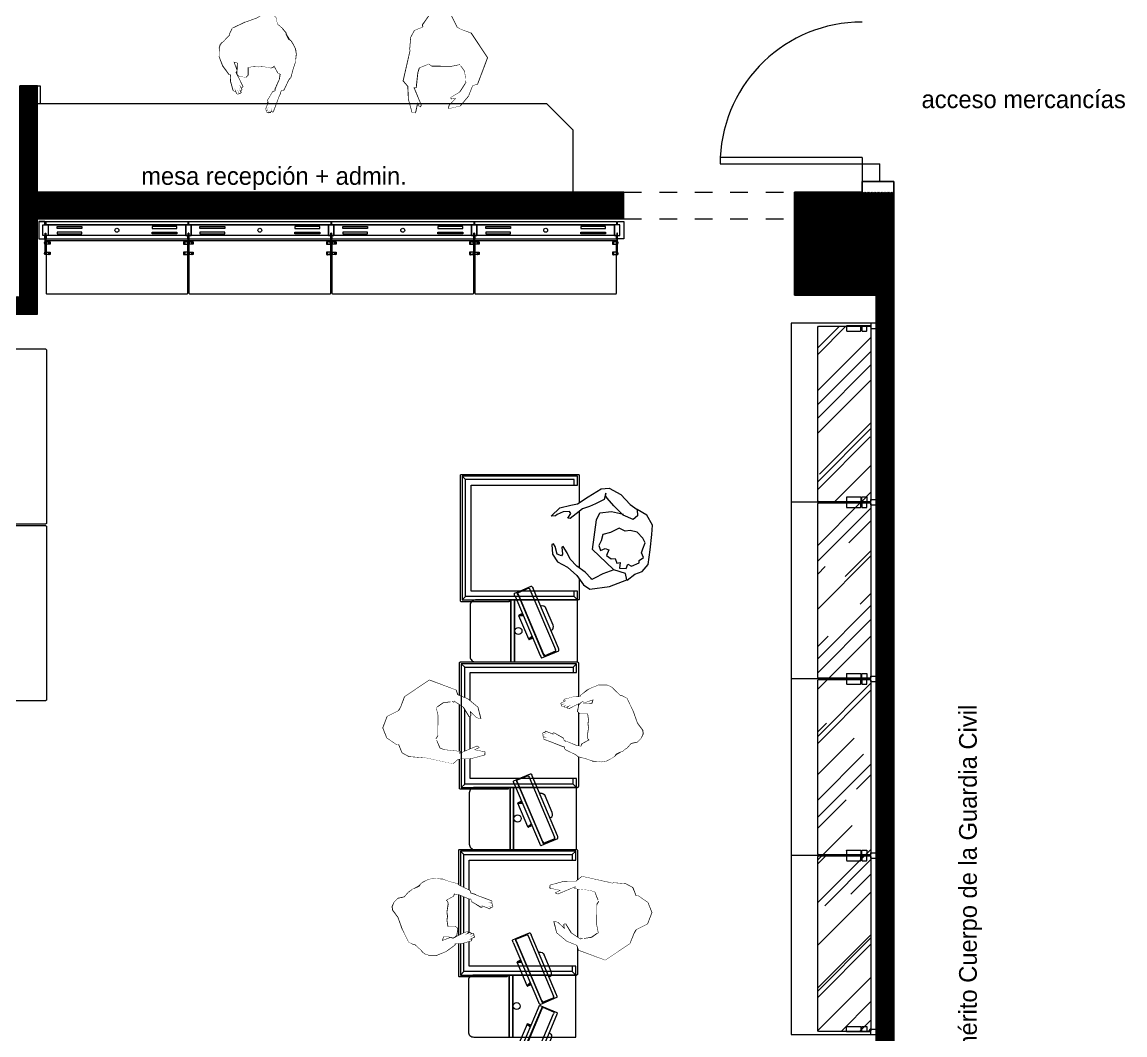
# Model space of a CAD drawing. Header units: millimetres. Extents: x -177 to 251, y 63 to 264.
# Drawn here: x 166.88 to 173.1, y 187.44 to 193.15 of the extents above; entities that cross this region are included whole.
import ezdxf

# ---------------------------------------------------------------- set-up
doc = ezdxf.new("R2010")
doc.units = ezdxf.units.MM
doc.header["$LTSCALE"] = 0.01
doc.set_wipeout_variables(frame=1)
doc.linetypes.add('TRAZOS', pattern=[19.05, 12.7, -6.35])
doc.layers.get('0').update_dxf_attribs({"color": 2, "lineweight": 0})
for name, color, linetype, lineweight in [('ARQ_AUXILIARES', 4, 'Continuous', 0), ('ARQ_DISCONTINUAS', 6, 'TRAZOS', 5), ('ARQ_MOBILIARIO', 102, 'Continuous', 5), ('ARQ_PROYECCION', 3, 'Continuous', 9), ('ARQ_PROYECCION 1', 3, 'Continuous', 13), ('ARQ_PROYECCION 2', 5, 'Continuous', 5), ('ARQ_SECCION', 1, 'Continuous', 25), ('TEX_TEXTOS', 7, 'Continuous', 5)]:
    doc.layers.add(name, color=color, linetype=linetype, lineweight=lineweight)
doc.layers.add('SOMBR_SECCIÓN', color=9, linetype='Continuous', lineweight=0, true_color=0x808080)
doc.styles.add('Arial', font='GOTHIC.TTF', dxfattribs={"height": 0.0036})
doc.styles.get("Standard").update_dxf_attribs({"font": 'GOTHIC.TTF'})
pattern_1 = [(45, (161.49282, 187.1509), (0.215526, 0.5747364), [3.81, -0.508, 1.27, -0.254]), (45, (161.6419, 187.4796), (-0.41848, 0.05927), [0.762, -0.08382, 1.524, -0.1905]), (45, (161.42996, 187.39338), (0.8136112, 1.054282), [2.032, -0.3556, 1.016, -0.254])]

# ---------------------------------------------------------------- blocks, each defined once
blk = doc.blocks.new('*U613')
at = {"layer": 'ARQ_MOBILIARIO', "ltscale": 10}
for points in [[(23, -19), (35, -19), (35, 0), (0, 0), (0, -98), (35, -98), (35, -79), (23, -79)], [(3277, -19), (3265, -19), (3265, 0), (3300, 0), (3300, -98), (3265, -98), (3265, -79), (3277, -79)]]:
    blk.add_lwpolyline(points, close=True, dxfattribs=at)
blk = doc.blocks.new('Planta Poste 60x30 amb cartela lateral Detallada JB 2015')
at = {"layer": 'ARQ_MOBILIARIO', "ltscale": 10}
blk.add_line((3, -95), (3, -167), dxfattribs=at)
for points in [[(15, -60), (-15, -60), (-15, 0), (15, 0)], [(2, -167), (-2, -167), (-2, -47), (2, -47)], [(27, -108), (2, -108), (2, -95), (27, -95)], [(27, -167), (2, -167), (2, -154), (27, -154)]]:
    blk.add_lwpolyline(points, close=True, dxfattribs=at)
for points in [[(-4, -95), (-2, -95), (-2, -108), (-4, -108, -0.307692)], [(19, -95, -1), (21, -95), (21, -108, -1), (19, -108)], [(-4, -154), (-2, -154), (-2, -167), (-4, -167, -0.307692)], [(19, -154, -1), (21, -154), (21, -167, -1), (19, -167)]]:
    blk.add_lwpolyline(points, format="xyb", close=True, dxfattribs=at)
blk = doc.blocks.new('aerhaeh')
at = {"layer": 'ARQ_MOBILIARIO'}
blk.add_line((-158.1253, 251.3247), (-154.9844, 251.3247), dxfattribs=at)
for points in [[(-158.0843, 251.3247), (-157.2843, 251.3247), (-157.2843, 251.3057), (-158.0843, 251.3057)], [(-158.0723, 251.2472), (-157.2963, 251.2472), (-157.2963, 251.3042), (-158.0723, 251.3042)], [(-157.2783, 251.3247), (-156.4783, 251.3247), (-156.4783, 251.3057), (-157.2783, 251.3057)], [(-157.2663, 251.2472), (-156.4903, 251.2472), (-156.4903, 251.3042), (-157.2663, 251.3042)], [(-156.4723, 251.3247), (-155.6723, 251.3247), (-155.6723, 251.3057), (-156.4723, 251.3057)], [(-156.4603, 251.2472), (-155.6843, 251.2472), (-155.6843, 251.3042), (-156.4603, 251.3042)], [(-155.6663, 251.3247), (-154.8663, 251.3247), (-154.8663, 251.3057), (-155.6663, 251.3057)], [(-155.6543, 251.2472), (-154.8783, 251.2472), (-154.8783, 251.3042), (-155.6543, 251.3042)], [(-158.0843, 251.2267), (-157.2843, 251.2267), (-157.2843, 251.2457), (-158.0843, 251.2457)], [(-158.0223, 251.2962), (-157.8823, 251.2962), (-157.8823, 251.2862), (-158.0223, 251.2862)], [(-158.0223, 251.2552), (-157.8823, 251.2552), (-157.8823, 251.2652), (-158.0223, 251.2652)], [(-157.3463, 251.2962), (-157.4863, 251.2962), (-157.4863, 251.2862), (-157.3463, 251.2862)], [(-157.3463, 251.2552), (-157.4863, 251.2552), (-157.4863, 251.2652), (-157.3463, 251.2652)], [(-157.2783, 251.2267), (-156.4783, 251.2267), (-156.4783, 251.2457), (-157.2783, 251.2457)], [(-157.2163, 251.2962), (-157.0763, 251.2962), (-157.0763, 251.2862), (-157.2163, 251.2862)], [(-157.2163, 251.2552), (-157.0763, 251.2552), (-157.0763, 251.2652), (-157.2163, 251.2652)], [(-156.5403, 251.2962), (-156.6803, 251.2962), (-156.6803, 251.2862), (-156.5403, 251.2862)], [(-156.5403, 251.2552), (-156.6803, 251.2552), (-156.6803, 251.2652), (-156.5403, 251.2652)], [(-156.4723, 251.2267), (-155.6723, 251.2267), (-155.6723, 251.2457), (-156.4723, 251.2457)], [(-156.4103, 251.2962), (-156.2703, 251.2962), (-156.2703, 251.2862), (-156.4103, 251.2862)], [(-156.4103, 251.2552), (-156.2703, 251.2552), (-156.2703, 251.2652), (-156.4103, 251.2652)], [(-155.7343, 251.2962), (-155.8743, 251.2962), (-155.8743, 251.2862), (-155.7343, 251.2862)], [(-155.7343, 251.2552), (-155.8743, 251.2552), (-155.8743, 251.2652), (-155.7343, 251.2652)], [(-155.6663, 251.2267), (-154.8663, 251.2267), (-154.8663, 251.2457), (-155.6663, 251.2457)], [(-155.6043, 251.2962), (-155.4643, 251.2962), (-155.4643, 251.2862), (-155.6043, 251.2862)], [(-155.6043, 251.2552), (-155.4643, 251.2552), (-155.4643, 251.2652), (-155.6043, 251.2652)], [(-154.9283, 251.2962), (-155.0683, 251.2962), (-155.0683, 251.2862), (-154.9283, 251.2862)], [(-154.9283, 251.2552), (-155.0683, 251.2552), (-155.0683, 251.2652), (-154.9283, 251.2652)]]:
    blk.add_lwpolyline(points, close=True, dxfattribs=at)
for points in [[(-158.0793, 250.9167), (-157.2893, 250.9167, 0.414214), (-157.2843, 250.9217), (-157.2843, 251.2167), (-158.0843, 251.2167), (-158.0843, 250.9217, 0.414214)], [(-157.2733, 250.9167), (-156.4833, 250.9167, 0.414214), (-156.4783, 250.9217), (-156.4783, 251.2167), (-157.2783, 251.2167), (-157.2783, 250.9217, 0.414214)], [(-156.4673, 250.9167), (-155.6773, 250.9167, 0.414214), (-155.6723, 250.9217), (-155.6723, 251.2167), (-156.4723, 251.2167), (-156.4723, 250.9217, 0.414214)], [(-155.6613, 250.9167), (-154.8713, 250.9167, 0.414214), (-154.8663, 250.9217), (-154.8663, 251.2167), (-155.6663, 251.2167), (-155.6663, 250.9217, 0.414214)]]:
    blk.add_lwpolyline(points, format="xyb", close=True, dxfattribs=at)
for centre in [(-157.6843, 251.2757), (-156.8783, 251.2757), (-156.0723, 251.2757), (-155.2663, 251.2757)]:
    blk.add_circle(centre, 0.011, dxfattribs=at)
at = {"layer": 'ARQ_MOBILIARIO', "yscale": 0.001, "zscale": 0.001}
for name, p, xscale in [('*U613', (-158.1253, 251.3247), 0.001), ('Planta Poste 60x30 amb cartela lateral Detallada JB 2015', (-158.0873, 251.3057), 0.001), ('Planta Poste 60x30 amb cartela lateral Detallada JB 2015', (-157.2813, 251.3057), -0.001), ('Planta Poste 60x30 amb cartela lateral Detallada JB 2015', (-157.2813, 251.3057), 0.001), ('Planta Poste 60x30 amb cartela lateral Detallada JB 2015', (-156.4753, 251.3057), -0.001), ('Planta Poste 60x30 amb cartela lateral Detallada JB 2015', (-156.4753, 251.3057), 0.001), ('Planta Poste 60x30 amb cartela lateral Detallada JB 2015', (-155.6693, 251.3057), -0.001), ('Planta Poste 60x30 amb cartela lateral Detallada JB 2015', (-155.6693, 251.3057), 0.001), ('Planta Poste 60x30 amb cartela lateral Detallada JB 2015', (-154.8633, 251.3057), -0.001)]:
    blk.add_blockref(name, p, dxfattribs=dict(at, xscale=xscale))
blk = doc.blocks.new('Planta Expo Kubic JB')
at = {"layer": 'ARQ_MOBILIARIO'}
blk.add_lwpolyline([(348, 577, 0.414214), (318, 607), (28, 607, 0.414214), (-2, 577), (-2, 377), (348, 377)], format="xyb", close=True, dxfattribs=at)
for points in [[(-2, 357), (348, 357), (348, 377), (-2, 377)], [(348, 357), (-2, 357), (-2, 2), (348, 2)]]:
    blk.add_lwpolyline(points, close=True, dxfattribs=at)
at = {"layer": 'ARQ_MOBILIARIO', "ltscale": 10}
blk.add_circle((173, 335), 20, dxfattribs=at)
blk = doc.blocks.new('Planta Imac JB 2020')
at = {"layer": 'ARQ_MOBILIARIO'}
for p, q in [((-197.9, 129.7), (-197.9, 111.1)), ((182.3, 133.7), (-182.3, 133.7)), ((-75.6, 133.7), (-74.4, 155)), ((-73.7, 151.8), (-74.7, 133.7)), ((-72.1, 157), (72.1, 157)), ((-65.3, 133.7), (-71.7, 152.1)), ((-70.2, 155.6), (-62.7, 133.7)), ((70.2, 155.6), (62.7, 133.7)), ((65.3, 133.7), (71.7, 152.1)), ((73.7, 151.8), (74.7, 133.7)), ((75.6, 133.7), (74.4, 155)), ((197.9, 129.7), (197.9, 111.1)), ((-197.9, 111.1), (-197.9, 27.2)), ((-193.1, 44.3), (-193.1, 109.9)), ((-183.4, 112.6), (183.4, 112.6)), ((182.3, 115.2), (-182.3, 115.2)), ((193.1, 44.3), (193.1, 109.9)), ((197.9, 111.1), (197.9, 27.2)), ((184.1, 41.7), (-184.1, 41.7)), ((-183.4, 23.1), (183, 23.1)), ((-74.8, 18), (-74.8, 23.1)), ((-51.4, 0), (51.4, 0)), ((74.8, 18), (74.8, 23.1))]:
    blk.add_line(p, q, dxfattribs=at)
for centre, radius, start, end in [((-72.2, 154.9), 2.12, 19.06239, 176.76741), ((-72.7, 151.8), 1.06, 19.06239, 176.76741), ((72.2, 154.9), 2.12, 3.23259, 160.93761), ((72.7, 151.8), 1.06, 3.23259, 160.93761)]:
    blk.add_arc(centre, radius, start, end, dxfattribs=at)
for centre, major_axis, ratio, start_param, end_param in [((-182.3, 129.7), (-15.6, 0), 0.260994, 4.712389, 6.283185), ((-182.3, 111.1), (-15.6, 0), 0.260994, 4.712389, 6.283185), ((-183.4, 109.9), (-9.68, 0), 0.280083, 4.712389, 6.283185), ((-183.4, 27.2), (-14.5, 0), 0.280083, 0, 1.570832), ((-184.1, 44.3), (-9.02, 0), 0.29004, 0, 1.570796), ((-51.4, 18), (-23.4, 0), 0.769865, 0, 1.570796)]:
    blk.add_ellipse(centre, major_axis=major_axis, ratio=ratio, start_param=start_param, end_param=end_param, dxfattribs=at)
at = {"layer": 'ARQ_MOBILIARIO', "extrusion": (0, 0, -1)}
for centre, major_axis, ratio, start_param, end_param in [((182.3, 129.7), (15.6, 0), 0.260994, 4.712389, 6.283185), ((182.3, 111.1), (15.6, 0), 0.260994, 4.712389, 6.283185), ((183.4, 109.9), (9.68, 0), 0.280083, 4.712389, 6.283185), ((51.4, 18), (23.4, 0), 0.769865, 0, 1.570796), ((183.4, 27.2), (14.5, 0), 0.280083, 0, 1.600948), ((184.1, 44.3), (9.02, 0), 0.29004, 0, 1.570796)]:
    blk.add_ellipse(centre, major_axis=major_axis, ratio=ratio, start_param=start_param, end_param=end_param, dxfattribs=at)
blk = doc.blocks.new('456')
at = {"layer": 'ARQ_MOBILIARIO', "lineweight": 5}
for p, q in [((79636.1, 32642.6), (79675.7, 32671.6)), ((79675.7, 32671.6), (79695.1, 32673.4)), ((79695.1, 32673.4), (79719.7, 32662.8)), ((79719.7, 32662.8), (79739.1, 32642.6)), ((79563, 32616.2), (79494.3, 32583.6)), ((79537.5, 32598.5), (79505.8, 32580.9)), ((79510.2, 32565.1), (79545.4, 32607.4)), ((79563, 32616.2), (79636.1, 32642.6)), ((79615.8, 32596.8), (79664.3, 32596.8)), ((79664.3, 32596.8), (79693.3, 32580.9)), ((79748.6, 32598.3), (79739.1, 32642.6)), ((79746.6, 32607.4), (79773.4, 32584)), ((79464.4, 32531.1), (79480.3, 32546.6)), ((79464.4, 32531.1), (79492.1, 32540)), ((79480.3, 32555.4), (79494.3, 32583.6)), ((79480.3, 32546.6), (79480.3, 32555.4)), ((79505.8, 32580.9), (79485.5, 32556.3)), ((79498.7, 32523.7), (79485.5, 32556.3)), ((79514.6, 32550.1), (79510.2, 32565.1)), ((79542.8, 32523.7), (79547.2, 32560.7)), ((79693.3, 32580.9), (79699.5, 32576.5)), ((79699.5, 32576.5), (79706.5, 32556.3)), ((79706.5, 32556.3), (79715.3, 32519.3)), ((79773.4, 32584), (79774.3, 32580.9)), ((79774.3, 32580.9), (79794.6, 32556.3)), ((79794.6, 32556.3), (79781.4, 32523.7)), ((79792.8, 32552.8), (79797.2, 32546.6)), ((79797.2, 32546.6), (79811.4, 32523.7)), ((79421.1, 32472.4), (79426.9, 32490.2)), ((79421.1, 32472.4), (79421.3, 32448.9)), ((79426.9, 32490.2), (79435.9, 32502.3)), ((79435.9, 32502.3), (79445, 32509.6)), ((79445, 32509.6), (79464.4, 32531.1)), ((79501.4, 32516.7), (79498.7, 32523.7)), ((79501.4, 32516.7), (79532.2, 32492)), ((79539.2, 32490.3), (79532.2, 32492)), ((79539.2, 32490.3), (79554.9, 32474.3)), ((79542.8, 32510.5), (79542.8, 32523.7)), ((79552.5, 32490.3), (79542.8, 32510.5)), ((79552.5, 32490.3), (79556, 32467.4)), ((79712.7, 32497.3), (79708.3, 32484.1)), ((79708.3, 32484.1), (79708.3, 32462.1)), ((79715.3, 32519.3), (79712.7, 32497.3)), ((79717.1, 32484.1), (79715.3, 32463)), ((79732.9, 32510.5), (79716.5, 32476.8)), ((79724.1, 32523.7), (79717.1, 32484.1)), ((79725, 32490.3), (79721.5, 32467.4)), ((79746.2, 32490.3), (79725, 32490.3)), ((79737.4, 32519.3), (79732.9, 32510.5)), ((79778.7, 32516.7), (79746.2, 32490.3)), ((79781.4, 32523.7), (79778.7, 32516.7)), ((79811.4, 32523.7), (79822.1, 32513)), ((79822.1, 32513), (79830.6, 32499.9)), ((79830.6, 32499.9), (79846.5, 32469.1)), ((79421.3, 32448), (79419.8, 32425.5)), ((79439.9, 32375.4), (79419.8, 32425.5)), ((79515.5, 32452.4), (79497.9, 32422.5)), ((79497.9, 32422.5), (79497.9, 32401.3)), ((79533.1, 32457.7), (79515.5, 32452.4)), ((79533.1, 32402.2), (79522.5, 32454.2)), ((79556, 32467.4), (79563.2, 32457.7)), ((79563.2, 32457.7), (79567.4, 32448.9)), ((79571.8, 32431.3), (79567.4, 32448.9)), ((79585, 32424.2), (79571.8, 32431.3)), ((79636.1, 32393.4), (79585, 32424.2)), ((79703.9, 32418.1), (79690.7, 32387.2)), ((79708.3, 32428.6), (79703.9, 32418.1)), ((79708.3, 32462.1), (79710.9, 32457.7)), ((79710.9, 32448.9), (79708.3, 32428.6)), ((79715.3, 32463), (79710.9, 32448.9)), ((79710.9, 32457.7), (79710.9, 32448.9)), ((79721.5, 32467.4), (79715.3, 32463)), ((79747.7, 32452.8), (79740.9, 32463.8)), ((79747.7, 32452.8), (79744.4, 32402.2)), ((79762, 32419.8), (79747, 32413.7)), ((79762, 32419.8), (79747, 32413.7)), ((79777.9, 32429.5), (79747.7, 32452.8)), ((79768.2, 32426), (79762, 32419.8)), ((79769, 32436.5), (79768.2, 32426)), ((79768.2, 32426), (79777, 32421.6)), ((79776.1, 32407.5), (79777.9, 32429.5)), ((79846.3, 32390.6), (79848.3, 32414.5)), ((79846.5, 32469.1), (79851.7, 32439.6)), ((79851.7, 32439.6), (79848.3, 32414.5)), ((79448.6, 32360.6), (79439.9, 32375.4)), ((79477.3, 32323.5), (79448.6, 32360.6)), ((79497.9, 32401.3), (79518.2, 32345.3)), ((79543.6, 32383.3), (79499.6, 32396)), ((79520.8, 32325.6), (79524.1, 32388.9)), ((79520.8, 32325.6), (79524.1, 32388.9)), ((79543.6, 32383.3), (79524.1, 32388.9)), ((79549.3, 32373), (79533.1, 32402.2)), ((79638.7, 32373.1), (79569.7, 32362.9)), ((79579.7, 32364.3), (79579.7, 32320.3)), ((79579.7, 32364.3), (79579.7, 32320.3)), ((79638.7, 32367), (79615, 32369.6)), ((79664.3, 32377.6), (79636.1, 32393.4)), ((79707.8, 32362.9), (79638.7, 32373.1)), ((79660.8, 32369.6), (79638.7, 32367)), ((79690.7, 32387.2), (79664.3, 32377.6)), ((79744.4, 32402.2), (79728.2, 32373)), ((79751.4, 32332.6), (79728.7, 32373.9)), ((79777, 32396.9), (79733.7, 32382.8)), ((79763.6, 32316.1), (79778.7, 32375.8)), ((79771.3, 32395.1), (79778.2, 32373.7)), ((79776.1, 32407.5), (79776.1, 32407.5)), ((79778.7, 32375.8), (79776.1, 32407.5)), ((79776.1, 32407.5), (79776.1, 32407.5)), ((79835.1, 32357.3), (79821.6, 32309.3)), ((79846.3, 32390.6), (79835.1, 32357.3)), ((79503.1, 32325.6), (79477.3, 32323.5)), ((79486.4, 32309.8), (79483.2, 32324)), ((79484.7, 32286.9), (79486.4, 32309.8)), ((79492.6, 32260.4), (79484.7, 32286.9)), ((79518.2, 32345.3), (79503.1, 32325.6)), ((79510.7, 32335.4), (79514.6, 32328.2)), ((79514.6, 32328.2), (79516.4, 32324.7)), ((79516.4, 32324.7), (79529.6, 32300.1)), ((79533.1, 32314.2), (79520.8, 32325.6)), ((79533.1, 32314.2), (79520.8, 32325.6)), ((79529.6, 32300.1), (79550.7, 32256)), ((79568.3, 32308), (79533.1, 32314.2)), ((79568.3, 32308), (79533.1, 32314.2)), ((79579.7, 32320.3), (79568.3, 32308)), ((79579.7, 32320.3), (79568.3, 32308)), ((79735.2, 32238.3), (79760.9, 32298.3)), ((79766.4, 32325.6), (79751.4, 32332.6)), ((79765.3, 32326.1), (79751.4, 32332.6)), ((79760.9, 32298.3), (79763.6, 32316.1)), ((79810.5, 32296), (79785, 32242.3)), ((79821.6, 32309.3), (79810.5, 32296)), ((79499.6, 32234), (79492.6, 32260.4)), ((79503.1, 32231.4), (79499.6, 32234)), ((79501.4, 32267.5), (79505.8, 32249)), ((79508.4, 32229.6), (79503.1, 32231.4)), ((79505.8, 32249), (79508.4, 32229.6)), ((79520.8, 32214.7), (79506.7, 32243.7)), ((79508.4, 32265.7), (79529.6, 32217.3)), ((79518.1, 32274.5), (79540.1, 32221.7)), ((79531.3, 32219.1), (79519.5, 32240.3)), ((79525.2, 32282.5), (79545.4, 32236.7)), ((79536.6, 32234), (79528.7, 32249.2)), ((79543.6, 32250.8), (79531.5, 32268.1)), ((79541.9, 32233.2), (79536.6, 32234)), ((79540.1, 32221.7), (79536.6, 32218.2)), ((79545.4, 32236.7), (79541.9, 32233.2)), ((79548.1, 32249.9), (79543.6, 32250.8)), ((79550.7, 32256), (79548.1, 32249.9)), ((79721.2, 32226.1), (79706.5, 32200.3)), ((79733.5, 32229.3), (79721.2, 32226.1)), ((79738.3, 32237), (79733.5, 32229.3)), ((79761.1, 32233.8), (79735.2, 32238.3)), ((79760.1, 32211.5), (79767.7, 32234.4)), ((79778.9, 32235.6), (79761.1, 32233.8)), ((79785, 32242.3), (79778.9, 32235.6)), ((79525.2, 32213.8), (79520.8, 32214.7)), ((79529.6, 32217.3), (79525.2, 32213.8)), ((79536.6, 32218.2), (79531.3, 32219.1)), ((79699.4, 32172.4), (79681.5, 32125.8)), ((79689.2, 32122.5), (79711.8, 32174.4)), ((79691.7, 32175.7), (79690.9, 32168.2)), ((79690.9, 32168.2), (79695.3, 32167.8)), ((79706.5, 32200.3), (79691.7, 32175.7)), ((79695.3, 32167.8), (79706.4, 32180.3)), ((79696.2, 32109.2), (79721.5, 32166.8)), ((79707.9, 32111.8), (79728.8, 32160.4)), ((79722.7, 32115.1), (79743.8, 32169.4)), ((79743.8, 32169.4), (79755.7, 32201.2)), ((79755.7, 32201.2), (79760.1, 32211.5)), ((79681.5, 32125.8), (79685.4, 32123.6)), ((79685.4, 32123.6), (79689.2, 32122.5)), ((79694.8, 32134.1), (79687.9, 32113.1)), ((79687.9, 32113.1), (79691.8, 32110.8)), ((79691.8, 32110.8), (79696.2, 32109.2)), ((79703.4, 32125.2), (79699.6, 32115.7)), ((79699.6, 32115.7), (79703.5, 32112.1)), ((79703.5, 32112.1), (79707.9, 32111.8)), ((79718.3, 32136.7), (79713.3, 32116.5)), ((79713.3, 32116.5), (79717.7, 32114.8)), ((79717.7, 32114.8), (79722.7, 32115.1))]:
    blk.add_line(p, q, dxfattribs=at)
for centre, radius, start, end in [((79625, 32432.6), 192, 73.59861, 114.49046), ((79689.4, 32555.6), 68.8, 348.05106, 73.19823), ((79566.8, 32382.6), 20, 208.951, 278.47114), ((79710.7, 32382.6), 20, 261.52886, 331.049)]:
    blk.add_arc(centre, radius, start, end, dxfattribs=at)
at = {"lineweight": 5}
blk.add_wipeout([(79660.8, 32369.6), (79707.8, 32362.9), (79710.9, 32362.7), (79714.2, 32362.9), (79717.4, 32363.8), (79719.9, 32364.8), (79722.3, 32366.3), (79724.4, 32368.1), (79726.8, 32370.9), (79728.7, 32373.9), (79751.4, 32332.6), (79766, 32325.8), (79763.6, 32316.1), (79760.9, 32298.3), (79735.2, 32238.3), (79738.7, 32237.7), (79733.5, 32229.3), (79721.2, 32226.1), (79691.7, 32175.7), (79690.9, 32168.2), (79695.3, 32167.8), (79699.4, 32172.4), (79681.5, 32125.8), (79685.4, 32123.6), (79689.2, 32122.5), (79696.4, 32139.1), (79687.9, 32113.1), (79691.8, 32110.8), (79696.2, 32109.2), (79703.4, 32125.2), (79699.6, 32115.7), (79703.5, 32112.1), (79707.9, 32111.8), (79717.9, 32135), (79713.3, 32116.5), (79717.7, 32114.8), (79722.7, 32115.1), (79755.7, 32201.2), (79760.1, 32211.5), (79767.7, 32234.4), (79778.9, 32235.6), (79785, 32242.3), (79810.5, 32296), (79821.6, 32309.3), (79835.1, 32357.3), (79840.7, 32374), (79846.3, 32390.6), (79851.7, 32439.6), (79846.5, 32469.1), (79830.6, 32499.9), (79822.1, 32513), (79807.4, 32521.4), (79793, 32552.5), (79794.6, 32556.3), (79774.3, 32580.9), (79773.4, 32584), (79746.6, 32607.4), (79739.1, 32642.6), (79719.7, 32662.8), (79695.1, 32673.4), (79675.7, 32671.6), (79636.1, 32642.6), (79563, 32616.2), (79494.3, 32583.6), (79485.4, 32565.7), (79480.3, 32555.4), (79480.3, 32546.6), (79464.4, 32531.1), (79445, 32509.6), (79435.9, 32502.3), (79426.9, 32490.2), (79421.1, 32472.4), (79419.8, 32425.5), (79439.9, 32375.4), (79477.3, 32323.5), (79483.2, 32324), (79486.4, 32309.8), (79484.7, 32286.9), (79499.6, 32234), (79503.1, 32231.4), (79508.4, 32229.6), (79506.7, 32243.7), (79520.8, 32214.7), (79525.2, 32213.8), (79529.6, 32217.3), (79519.5, 32240.3), (79531.3, 32219.1), (79536.6, 32218.2), (79540.1, 32221.7), (79529.1, 32248.1), (79536.6, 32234), (79541.9, 32233.2), (79545.4, 32236.7), (79531.5, 32268.1), (79543.6, 32250.8), (79548.1, 32249.9), (79550.7, 32256), (79529.6, 32300.1), (79516.4, 32324.7), (79510.7, 32335.4), (79518.2, 32345.3), (79499.8, 32396), (79524.1, 32388.9), (79520.8, 32325.6), (79533.1, 32314.2), (79568.3, 32308), (79579.7, 32320.3), (79579.7, 32364.3), (79615, 32369.6), (79638.7, 32367)], dxfattribs=at).dxf.layer = 'ARQ_MOBILIARIO'
blk = doc.blocks.new('NM98')
at = {"layer": 'ARQ_MOBILIARIO'}
for p, q in [((80253.3, 32715.8), (80309.4, 32737.8)), ((80309.4, 32737.8), (80373.8, 32713.4)), ((80215.1, 32661), (80253.3, 32715.8)), ((80217.2, 32649.4), (80215.1, 32661)), ((80373.8, 32713.4), (80405.8, 32648.3)), ((80148.4, 32591.5), (80169.1, 32629.9)), ((80169.1, 32629.9), (80217.2, 32649.4)), ((80212.3, 32599.1), (80212.3, 32638.7)), ((80218.2, 32559.3), (80212.3, 32599.1)), ((80275.6, 32596.4), (80270.8, 32572.4)), ((80283, 32594), (80275.6, 32596.4)), ((80364.2, 32599), (80362, 32583.8)), ((80383, 32576.8), (80364.2, 32599)), ((80405.8, 32648.3), (80423.2, 32638.3)), ((80410.8, 32642.9), (80414.9, 32590.4)), ((80423.2, 32638.3), (80485, 32614.1)), ((80485, 32614.1), (80577.1, 32476.3)), ((80142.4, 32524.4), (80148.4, 32591.5)), ((80217, 32538.8), (80222.1, 32503.9)), ((80240.8, 32518.3), (80218.2, 32559.3)), ((80291.9, 32530.4), (80266.9, 32545.7)), ((80268.2, 32554.6), (80267.2, 32530.1)), ((80270.8, 32572.4), (80268.2, 32554.6)), ((80310.2, 32575.7), (80283, 32594)), ((80341.1, 32573.8), (80310.2, 32575.7)), ((80362, 32583.8), (80341.1, 32573.8)), ((80358.6, 32533.7), (80347.7, 32521)), ((80363.7, 32551.1), (80358.6, 32533.7)), ((80376.3, 32575.2), (80363.7, 32551.1)), ((80392.6, 32562.5), (80383, 32576.8)), ((80404.6, 32564.6), (80392.6, 32562.5)), ((80414.9, 32590.4), (80404.6, 32564.6)), ((80457.7, 32486.1), (80445.7, 32533.1)), ((80445.7, 32533.1), (80494.2, 32477)), ((80106.2, 32346.3), (80139.1, 32492.1)), ((80139.1, 32492.1), (80144.9, 32517.4)), ((80144.9, 32517.4), (80142.4, 32524.4)), ((80212.3, 32480.8), (80184.1, 32393)), ((80222.1, 32503.9), (80186.9, 32527.9)), ((80186.9, 32527.9), (80212.3, 32480.8)), ((80274.8, 32501.7), (80240.8, 32518.3)), ((80267.2, 32530.1), (80275.5, 32515.9)), ((80285, 32509.3), (80274.8, 32501.7)), ((80275.5, 32515.9), (80285, 32509.3)), ((80315, 32519.2), (80291.9, 32530.4)), ((80335.1, 32515), (80315, 32519.2)), ((80347.7, 32521), (80335.1, 32515)), ((80442.4, 32443.1), (80457.7, 32486.1)), ((80494.2, 32477), (80490.8, 32402.1)), ((80577.1, 32476.3), (80521.4, 32327.9)), ((80239.7, 32438.6), (80196, 32421)), ((80264.8, 32431.2), (80216, 32464.3)), ((80264.8, 32431.2), (80377.8, 32429.8)), ((80377.8, 32429.8), (80442.4, 32443.1)), ((80428.7, 32433.2), (80451.2, 32401.4)), ((80132.9, 32315.1), (80106.2, 32346.3)), ((80184.1, 32393), (80174.6, 32306.4)), ((80451.2, 32401.4), (80457.2, 32358.5)), ((80490.8, 32402.1), (80455.3, 32339.3)), ((80135.1, 32243.3), (80132.9, 32315.1)), ((80174.6, 32306.4), (80161.6, 32310.1)), ((80161.6, 32310.1), (80203.8, 32208.7)), ((80424.9, 32282.2), (80457, 32330.7)), ((80455.3, 32339.3), (80480.1, 32328.2)), ((80493.8, 32318.7), (80470.9, 32261.6)), ((80521.4, 32327.9), (80493.8, 32318.7)), ((80155.5, 32167.5), (80135.1, 32243.3)), ((80184, 32226.2), (80171.3, 32166.3)), ((80197.7, 32198.6), (80184, 32226.2)), ((80365.9, 32209.3), (80404.2, 32248.1)), ((80372.7, 32251), (80424.9, 32282.2)), ((80377.5, 32245.3), (80372.7, 32251)), ((80404.2, 32248.1), (80377.5, 32245.3)), ((80470.9, 32261.6), (80423.7, 32204.8)), ((80171.3, 32166.3), (80155.5, 32167.5)), ((80203.8, 32208.7), (80197.7, 32198.6)), ((80360.4, 32189.4), (80365.9, 32209.3)), ((80423.7, 32204.8), (80360.4, 32189.4))]:
    blk.add_line(p, q, dxfattribs=at)
blk.add_wipeout([(80360.4, 32189.4), (80423.7, 32204.8), (80470.9, 32261.6), (80493.8, 32318.7), (80521.4, 32327.9), (80577.1, 32476.3), (80485, 32614.1), (80423.2, 32638.3), (80405.8, 32648.3), (80373.8, 32713.4), (80309.4, 32737.8), (80253.3, 32715.8), (80215.1, 32661), (80217.2, 32649.4), (80169.1, 32629.9), (80148.4, 32591.5), (80142.4, 32524.4), (80144.9, 32517.4), (80106.2, 32346.3), (80132.9, 32315.1), (80135.1, 32243.3), (80155.5, 32167.5), (80171.3, 32166.3), (80184, 32226.2), (80197.7, 32198.6), (80203.8, 32208.7), (80161.6, 32310.1), (80174.6, 32306.4), (80184.1, 32393), (80192.7, 32419.6), (80248.5, 32442.2), (80264.8, 32431.2), (80377.8, 32429.8), (80424.3, 32439.4), (80451.2, 32401.4), (80458.9, 32345.8), (80455.3, 32339.3), (80461, 32336.8), (80424.9, 32282.2), (80372.7, 32251), (80377.5, 32245.3), (80404.2, 32248.1), (80365.9, 32209.3)]).dxf.layer = 'ARQ_MOBILIARIO'
blk = doc.blocks.new('R32')
blk.add_wipeout([(78976.1, 32380.5), (79090.9, 32501.5), (79113.6, 32440.6), (79143.7, 32380.1), (79121.3, 32357.3), (79103.4, 32341), (79070.9, 32292.8), (79030.5, 32255.3), (78995.3, 32238), (78959.2, 32215.2), (78962, 32209), (79002.6, 32212.1), (79011.3, 32206.8), (79001.6, 32181.7), (78959.8, 32171.2), (78945, 32162.1), (78947.2, 32152.2), (79003.3, 32156.6), (79045.9, 32184.1), (79075.9, 32240.4), (79122.6, 32294), (79176.3, 32331.3), (79200.8, 32365.5), (79184.3, 32477), (79146.5, 32574.7), (79148.7, 32576.2), (79115.5, 32619.7), (79099.4, 32662.4), (79060.8, 32695.3), (78978.6, 32706.5), (78892.4, 32716.5), (78839.4, 32719.2), (78782.9, 32688.2), (78751.3, 32634), (78722.2, 32594.8), (78665.8, 32540.8), (78630.6, 32475.8), (78634.6, 32429.4), (78718.5, 32297.6), (78740.6, 32196.7), (78788.3, 32149), (78786.3, 32172.2), (78778.5, 32183), (78762.8, 32216), (78761, 32252.6), (78773.3, 32258.3), (78799.5, 32242.6), (78801.5, 32255.7), (78745.9, 32325.6), (78733, 32364), (78694.6, 32446.5), (78658, 32456.2), (78671, 32454.1), (78775.1, 32547.2), (78762.5, 32489.1), (78769.2, 32423.1), (78808, 32403.5)]).dxf.layer = 'ARQ_MOBILIARIO'
at = {"layer": 'ARQ_MOBILIARIO'}
for p, q in [((78839.4, 32719.2), (78782.9, 32688.2)), ((78892.4, 32716.5), (78839.4, 32719.2)), ((78782.9, 32688.2), (78751.3, 32634)), ((78912.9, 32665.5), (78879, 32632.7)), ((78978.6, 32706.5), (78892.4, 32716.5)), ((78937.9, 32678.7), (78912.9, 32665.5)), ((78972.1, 32665.6), (78937.9, 32678.7)), ((78995.7, 32658), (78972.1, 32665.6)), ((79060.8, 32695.3), (78978.6, 32706.5)), ((79020.4, 32669.3), (78995.7, 32658)), ((79037.3, 32643.7), (79020.4, 32669.3)), ((79099.4, 32662.4), (79060.8, 32695.3)), ((79115.5, 32619.7), (79099.4, 32662.4)), ((78665.8, 32540.8), (78722.2, 32594.8)), ((78722.2, 32594.8), (78751.3, 32634)), ((78751.3, 32634), (78785.7, 32634.3)), ((78806.7, 32609.9), (78782.5, 32554.6)), ((78785.7, 32634.3), (78806.7, 32609.9)), ((78879, 32632.7), (78869, 32594.2)), ((79050.9, 32645.3), (79037.3, 32643.7)), ((79070.7, 32602.1), (79050.9, 32645.3)), ((79059.7, 32580.9), (79070.7, 32602.1)), ((79148.7, 32576.2), (79115.5, 32619.7)), ((78630.6, 32475.8), (78665.8, 32540.8)), ((78782.5, 32554.6), (78730.2, 32501.9)), ((78762.5, 32489.1), (78777, 32555.5)), ((78872, 32565.1), (78855.2, 32531.5)), ((78869, 32594.2), (78872, 32565.1)), ((79048.8, 32536.8), (79080.8, 32533.6)), ((79053.6, 32518.9), (79048.8, 32536.8)), ((79083, 32571.5), (79059.7, 32580.9)), ((79080.8, 32533.6), (79083, 32571.5)), ((79110.9, 32567), (79090.9, 32501.5)), ((79146.5, 32574.7), (79110.9, 32567)), ((79184.3, 32477), (79146.5, 32574.7)), ((78634.6, 32429.4), (78630.6, 32475.8)), ((78730.2, 32501.9), (78686.1, 32465)), ((78769.2, 32423.1), (78762.5, 32489.1)), ((78855.2, 32531.5), (78880, 32483.7)), ((78880, 32483.7), (78892.1, 32439.7)), ((78970.4, 32452), (78977.7, 32473.8)), ((78977.7, 32473.8), (79010, 32461)), ((79010, 32461), (79029.3, 32486.5)), ((79088.7, 32499.9), (79012.7, 32418.5)), ((79027.3, 32509.7), (79053.6, 32518.9)), ((79029.3, 32486.5), (79027.3, 32509.7)), ((79090.9, 32501.5), (79113.6, 32440.6)), ((79200.8, 32365.5), (79184.3, 32477)), ((78678.5, 32357.4), (78634.6, 32429.4)), ((78658, 32456.2), (78694.6, 32446.5)), ((78671, 32454.1), (78658, 32456.2)), ((78686.1, 32465), (78671, 32454.1)), ((78694.6, 32446.5), (78717.6, 32398.9)), ((78808, 32403.5), (78769.2, 32423.1)), ((78892.1, 32439.7), (78926.8, 32430.4)), ((78926.8, 32430.4), (78953.2, 32416.6)), ((78953.2, 32416.6), (78981.7, 32427.3)), ((78981.7, 32427.3), (78970.4, 32452)), ((79012.7, 32418.5), (78976.1, 32380.5)), ((79113.6, 32440.6), (79135.3, 32397)), ((78718.5, 32297.6), (78678.5, 32357.4)), ((78717.6, 32398.9), (78733, 32364)), ((78733, 32364), (78745.9, 32325.6)), ((78976.1, 32380.5), (78808, 32403.5)), ((79139.1, 32373.5), (79103.4, 32341)), ((79135.3, 32397), (79145.6, 32378.2)), ((79145.6, 32378.2), (79139.1, 32373.5)), ((79176.3, 32331.3), (79200.8, 32365.5)), ((78725.6, 32258.3), (78718.5, 32297.6)), ((78745.9, 32325.6), (78774.4, 32288.6)), ((78774.4, 32288.6), (78801.5, 32255.7)), ((79070.9, 32292.8), (79030.5, 32255.3)), ((79103.4, 32341), (79070.9, 32292.8)), ((79075.9, 32240.4), (79122.6, 32294)), ((79122.6, 32294), (79176.3, 32331.3)), ((78740.6, 32196.7), (78725.6, 32258.3)), ((78773.3, 32258.3), (78761, 32252.6)), ((78761, 32252.6), (78762.8, 32216)), ((78799.5, 32242.6), (78773.3, 32258.3)), ((78801.5, 32255.7), (78799.5, 32242.6)), ((78995.3, 32238), (78959.2, 32215.2)), ((79030.5, 32255.3), (78995.3, 32238)), ((79045.9, 32184.1), (79075.9, 32240.4)), ((78788.3, 32149), (78740.6, 32196.7)), ((78762.8, 32216), (78778.5, 32183)), ((78778.5, 32183), (78786.3, 32172.2)), ((78786.3, 32172.2), (78788.3, 32149)), ((78959.8, 32171.2), (78945, 32162.1)), ((78945, 32162.1), (78947.2, 32152.2)), ((78959.2, 32215.2), (78962, 32209)), ((79001.6, 32181.7), (78959.8, 32171.2)), ((78962, 32209), (79002.6, 32212.1)), ((79011.3, 32206.8), (79001.6, 32181.7)), ((79002.6, 32212.1), (79011.3, 32206.8)), ((79003.3, 32156.6), (79045.9, 32184.1)), ((78947.2, 32152.2), (79003.3, 32156.6))]:
    blk.add_line(p, q, dxfattribs=at)

msp = doc.modelspace()

# ---------------------------------------------------------------- hatches: boundary and pattern name
at = {"layer": 'ARQ_MOBILIARIO', "ltscale": 10}
h = msp.add_hatch(dxfattribs=at)
h.set_pattern_fill('AR-RROOF', color=256, scale=0.01, angle=45, style=0)
h.set_pattern_definition(pattern_1)
h.paths.add_polyline_path([(171.3641, 190.4484), (171.3641, 191.4284), (171.3691, 191.4334), (171.6591, 191.4334), (171.6641, 191.4284), (171.6641, 190.4484), (171.6591, 190.4434), (171.3691, 190.4434)])
h = msp.add_hatch(dxfattribs=at)
h.set_pattern_fill('AR-RROOF', color=256, scale=0.01, angle=45, style=0)
h.set_pattern_definition(pattern_1)
h.paths.add_polyline_path([(171.3641, 189.4524), (171.3641, 190.4324), (171.3691, 190.4374), (171.6591, 190.4374), (171.6641, 190.4324), (171.6641, 189.4524), (171.6591, 189.4474), (171.3691, 189.4474)])
h = msp.add_hatch(dxfattribs=at)
h.set_pattern_fill('AR-RROOF', color=256, scale=0.01, angle=45, style=0)
h.set_pattern_definition(pattern_1)
h.paths.add_polyline_path([(171.3641, 188.4564), (171.3641, 189.4364), (171.3691, 189.4414), (171.6591, 189.4414), (171.6641, 189.4364), (171.6641, 188.4564), (171.6591, 188.4514), (171.3691, 188.4514)])
h = msp.add_hatch(dxfattribs=at)
h.set_pattern_fill('AR-RROOF', color=256, scale=0.01, angle=45, style=0)
h.set_pattern_definition(pattern_1)
h.paths.add_polyline_path([(171.3641, 187.4604), (171.3641, 188.4404), (171.3691, 188.4454), (171.6591, 188.4454), (171.6641, 188.4404), (171.6641, 187.4604), (171.6591, 187.4554), (171.3691, 187.4554)])

# ---------------------------------------------------------------- linework, layer by layer
msp.add_line((171.6141, 192.2494), (171.7141, 192.2494))
at = {"layer": 'ARQ_DISCONTINUAS', "ltscale": 0.5}
for p, q in [((170.2709, 192.1894), (171.2341, 192.1894)), ((170.2709, 192.0402), (171.2341, 192.0402))]:
    msp.add_line(p, q, dxfattribs=at)
at = {"layer": 'ARQ_MOBILIARIO'}
for p, q in [((169.9841, 192.5394), (169.8341, 192.6894)), ((169.9841, 192.1894), (169.9841, 192.5394))]:
    msp.add_line(p, q, dxfattribs=at)
at = {"layer": 'ARQ_MOBILIARIO', "ltscale": 10}
for p, q in [((171.6941, 191.4514), (171.2141, 191.4514)), ((171.2141, 191.4514), (171.2141, 187.4374)), ((171.6641, 190.4404), (171.2141, 190.4404)), ((171.6641, 189.4444), (171.2141, 189.4444)), ((171.6641, 188.4484), (171.2141, 188.4484)), ((171.2141, 187.4374), (171.6941, 187.4374))]:
    msp.add_line(p, q, dxfattribs=at)
at = {"layer": 'ARQ_MOBILIARIO'}
for points in [[(166.9641, 192.6894), (166.9641, 192.7894), (166.9791, 192.7894), (166.9791, 192.6894)], [(169.4091, 190.5374), (170.0091, 190.5374), (170.0091, 190.5874), (169.3591, 190.5874)], [(169.9901, 190.5374), (169.9901, 190.5684), (169.3781, 190.5684)], [(169.4091, 189.9394), (169.4091, 190.5374)], [(169.9901, 189.9084), (169.3781, 189.9084)], [(169.9901, 189.9084), (170.0091, 189.8894)], [(169.3731, 189.5104), (169.9851, 189.5104), (170.0041, 189.5294), (169.3541, 189.5294)], [(169.3541, 188.8314), (169.3731, 188.8504), (169.3731, 189.5104), (169.3541, 189.5294)], [(169.4041, 188.8814), (169.4041, 189.4794)], [(169.4041, 189.4794), (170.0041, 189.4794)], [(169.9851, 189.5104), (169.9851, 189.4794)], [(170.0041, 189.4794), (170.0041, 189.5294)], [(169.9851, 188.8504), (169.3731, 188.8504)], [(170.0041, 188.8314), (170.0041, 188.8814), (169.4041, 188.8814)], [(169.9851, 188.8504), (169.9851, 188.8814)], [(169.9851, 188.8504), (170.0041, 188.8314)], [(169.3681, 188.4524), (169.9801, 188.4524), (169.9991, 188.4714), (169.3491, 188.4714)], [(169.3991, 187.8234), (169.3991, 188.4214)], [(169.3991, 188.4214), (169.9991, 188.4214)], [(169.9801, 188.4524), (169.9801, 188.4214)], [(169.9991, 188.4214), (169.9991, 188.4714)], [(169.9991, 187.7734), (169.9801, 187.7924), (169.3681, 187.7924)], [(169.9991, 187.8234), (169.3991, 187.8234)], [(169.9801, 187.8234), (169.9801, 187.7924)], [(169.9991, 187.7734), (169.9991, 187.8234)], [(169.3491, 187.7734), (170.0041, 187.7734)]]:
    msp.add_lwpolyline(points, dxfattribs=at)
at = {"layer": 'ARQ_MOBILIARIO', "ltscale": 10}
for points in [[(171.3641, 190.4484), (171.3641, 191.4284), (171.3691, 191.4334), (171.6591, 191.4334), (171.6641, 191.4284), (171.6641, 190.4484), (171.6591, 190.4434), (171.3691, 190.4434)], [(171.3641, 189.4524), (171.3641, 190.4324), (171.3691, 190.4374), (171.6591, 190.4374), (171.6641, 190.4324), (171.6641, 189.4524), (171.6591, 189.4474), (171.3691, 189.4474)], [(171.3641, 188.4564), (171.3641, 189.4364), (171.3691, 189.4414), (171.6591, 189.4414), (171.6641, 189.4364), (171.6641, 188.4564), (171.6591, 188.4514), (171.3691, 188.4514)], [(171.3641, 187.4604), (171.3641, 188.4404), (171.3691, 188.4454), (171.6591, 188.4454), (171.6641, 188.4404), (171.6641, 187.4604), (171.6591, 187.4554), (171.3691, 187.4554)]]:
    msp.add_lwpolyline(points, close=True, dxfattribs=at)
for points in [[(171.6641, 191.4514), (171.6641, 191.4364), (171.5271, 191.4364), (171.5271, 191.4084, 0.414214), (171.5291, 191.4064), (171.6051, 191.4064), (171.6071, 191.4084), (171.6071, 191.4344), (171.6121, 191.4344), (171.6121, 191.4084, 0.414214), (171.6141, 191.4064), (171.6401, 191.4064, 0.414214), (171.6421, 191.4084), (171.6421, 191.4344), (171.6641, 191.4344), (171.6641, 191.4214), (171.6941, 191.4214), (171.6941, 191.4514)], [(171.5271, 190.4684, -0.414214), (171.5291, 190.4704), (171.6051, 190.4704), (171.6071, 190.4684), (171.6071, 190.4424), (171.6121, 190.4424), (171.6121, 190.4684, -0.414214), (171.6141, 190.4704), (171.6401, 190.4704, -0.414214), (171.6421, 190.4684), (171.6421, 190.4424), (171.6641, 190.4424)], [(171.5271, 190.4684), (171.5271, 190.4124, 0.414214), (171.5291, 190.4104), (171.6051, 190.4104), (171.6071, 190.4124), (171.6071, 190.4384), (171.6121, 190.4384), (171.6121, 190.4124, 0.414214), (171.6141, 190.4104), (171.6401, 190.4104, 0.414214), (171.6421, 190.4124), (171.6421, 190.4384), (171.6641, 190.4384)], [(171.5271, 189.4724, -0.414214), (171.5291, 189.4744), (171.6051, 189.4744), (171.6071, 189.4724), (171.6071, 189.4464), (171.6121, 189.4464), (171.6121, 189.4724, -0.414214), (171.6141, 189.4744), (171.6401, 189.4744, -0.414214), (171.6421, 189.4724), (171.6421, 189.4464), (171.6641, 189.4464)], [(171.5271, 189.4724), (171.5271, 189.4164, 0.414214), (171.5291, 189.4144), (171.6051, 189.4144), (171.6071, 189.4164), (171.6071, 189.4424), (171.6121, 189.4424), (171.6121, 189.4164, 0.414214), (171.6141, 189.4144), (171.6401, 189.4144, 0.414214), (171.6421, 189.4164), (171.6421, 189.4424), (171.6641, 189.4424)], [(171.5271, 188.4764, -0.414214), (171.5291, 188.4784), (171.6051, 188.4784), (171.6071, 188.4764), (171.6071, 188.4504), (171.6121, 188.4504), (171.6121, 188.4764, -0.414214), (171.6141, 188.4784), (171.6401, 188.4784, -0.414214), (171.6421, 188.4764), (171.6421, 188.4504), (171.6641, 188.4504)], [(171.5271, 188.4764), (171.5271, 188.4204, 0.414214), (171.5291, 188.4184), (171.6051, 188.4184), (171.6071, 188.4204), (171.6071, 188.4464), (171.6121, 188.4464), (171.6121, 188.4204, 0.414214), (171.6141, 188.4184), (171.6401, 188.4184, 0.414214), (171.6421, 188.4204), (171.6421, 188.4464), (171.6641, 188.4464)], [(171.6641, 187.4374), (171.6641, 187.4524), (171.5271, 187.4524), (171.5271, 187.4804, -0.414214), (171.5291, 187.4824), (171.6051, 187.4824), (171.6071, 187.4804), (171.6071, 187.4544), (171.6121, 187.4544), (171.6121, 187.4804, -0.414214), (171.6141, 187.4824), (171.6401, 187.4824, -0.414214), (171.6421, 187.4804), (171.6421, 187.4544), (171.6641, 187.4544), (171.6641, 187.4674), (171.6941, 187.4674), (171.6941, 187.4374)]]:
    msp.add_lwpolyline(points, format="xyb", dxfattribs=at)
for points in [[(166.7141, 191.3009), (166.7191, 191.3059), (167.0091, 191.3059), (167.0141, 191.3009), (167.0141, 190.3209), (167.0091, 190.3159), (166.7191, 190.3159), (166.7141, 190.3209)], [(171.6641, 190.4254), (171.6641, 190.4554)], [(171.6641, 190.4554), (171.6941, 190.4554), (171.6941, 190.4254)], [(171.6641, 190.4254), (171.6941, 190.4254)], [(166.7141, 190.3049), (166.7191, 190.3099), (167.0091, 190.3099), (167.0141, 190.3049), (167.0141, 189.3249), (167.0091, 189.3199), (166.7191, 189.3199), (166.7141, 189.3249)], [(171.6641, 189.4294), (171.6941, 189.4294), (171.6941, 189.4594)], [(171.6641, 189.4294), (171.6641, 189.4594)], [(171.6641, 189.4594), (171.6941, 189.4594)], [(171.6641, 188.4334), (171.6641, 188.4634)], [(171.6641, 188.4634), (171.6941, 188.4634), (171.6941, 188.4334)], [(171.6641, 188.4334), (171.6941, 188.4334)]]:
    msp.add_lwpolyline(points, dxfattribs=at)
at = {"layer": 'ARQ_MOBILIARIO'}
msp.add_lwpolyline([(169.6331, 189.8894, 0.414214), (169.6231, 189.8794), (169.3541, 189.8794, -0.414214), (169.3491, 189.8844), (169.3491, 190.5924, -0.414214), (169.3541, 190.5974), (170.0141, 190.5974, -0.414214), (170.0191, 190.5924), (170.0191, 189.8944, -0.414214), (170.0141, 189.8894)], format="xyb", close=True, dxfattribs=at)
for points in [[(169.3591, 190.5874), (169.3591, 189.8894), (169.3781, 189.9084), (169.3781, 190.5684)], [(169.3491, 188.4714), (169.3491, 187.7734), (169.3681, 187.7924), (169.3681, 188.4524)]]:
    msp.add_lwpolyline(points, close=True, dxfattribs=at)
for points in [[(169.6281, 188.8314, 0.414214), (169.6181, 188.8214), (169.3491, 188.8214, -0.414214), (169.3441, 188.8264), (169.3441, 189.5344, -0.414214), (169.3491, 189.5394), (170.0091, 189.5394, -0.414214), (170.0141, 189.5344), (170.0141, 188.8364, -0.414214), (170.0091, 188.8314)], [(169.6231, 187.7734, 0.414214), (169.6131, 187.7634), (169.3441, 187.7634, -0.414214), (169.3391, 187.7684), (169.3391, 188.4764, -0.414214), (169.3441, 188.4814), (170.0041, 188.4814, -0.414214), (170.0091, 188.4764), (170.0091, 187.7784, -0.414214), (170.0041, 187.7734)]]:
    msp.add_lwpolyline(points, format="xyb", dxfattribs=at)
at = {"layer": 'ARQ_PROYECCION'}
for p, q in [((171.6141, 192.3844), (170.8149, 192.3844)), ((170.8149, 192.3844), (170.8149, 192.3494)), ((170.8149, 192.3494), (171.7141, 192.3494)), ((171.6141, 192.3844), (171.6141, 192.2494)), ((171.7141, 192.2494), (171.7141, 192.3494))]:
    msp.add_line(p, q, dxfattribs=at)
at = {"layer": 'ARQ_PROYECCION 2'}
msp.add_arc((171.6141, 192.3494), 0.8, 90, 177.49251, dxfattribs=at)
at = {"layer": 'ARQ_SECCION', "ltscale": 0.5}
for p, q in [((171.6141, 192.1894), (171.6141, 192.2494)), ((171.6141, 192.2494), (171.7941, 192.2494)), ((171.7941, 186.5394), (171.7941, 192.2494)), ((171.2341, 192.1894), (171.6141, 192.1894)), ((171.2341, 192.1894), (171.2341, 191.6094)), ((171.2341, 191.6094), (171.6941, 191.6094)), ((171.6941, 191.6094), (171.6941, 187.3694))]:
    msp.add_line(p, q, dxfattribs=at)
msp.add_lwpolyline([(166.8641, 191.6008), (166.8641, 192.7894), (166.9641, 192.7894)], dxfattribs=at)
msp.add_lwpolyline([(171.7641, 191.7482), (171.7641, 192.0982), (171.3641, 192.0982), (171.3641, 191.7482)], close=True, dxfattribs=at)

# ---------------------------------------------------------------- block references
at = {"layer": 'ARQ_AUXILIARES', "xscale": 0.001, "yscale": 0.001, "zscale": 0.001}
for name, p in [('456', (88.5696, 160.5298)), ('NM98', (88.9223, 160.4718))]:
    msp.add_blockref(name, p, dxfattribs=at)
at = {"layer": 'ARQ_MOBILIARIO', "yscale": 0.001, "zscale": 0.001}
for name, p, xscale, rotation in [('Planta Imac JB 2020', (169.8511, 189.7951), 0.001, 112.9670200813984), ('Planta Expo Kubic JB', (170.0111, 189.5414), 0.001, 89.99999999999999), ('Planta Imac JB 2020', (169.8461, 188.7371), 0.001, 112.9670200813984), ('Planta Expo Kubic JB', (170.0061, 188.4834), 0.001, 89.99999999999999), ('Planta Imac JB 2020', (169.8411, 187.8404), 0.001, 112.9670200813984), ('Planta Expo Kubic JB', (170.0011, 187.4254), 0.001, 89.99999999999999), ('Planta Imac JB 2020', (169.8411, 187.369), -0.001, 67.03297991860143)]:
    msp.add_blockref(name, p, dxfattribs=dict(at, xscale=xscale, rotation=rotation))
at = {"layer": 'ARQ_PROYECCION 1'}
msp.add_blockref('aerhaeh', (325.0961, -59.3009), dxfattribs=at)

# ---------------------------------------------------------------- texts
at = {"layer": 'ARQ_MOBILIARIO', "style": 'Arial'}
for s, p in [('acceso mercancías', (171.9498, 192.6638)), ('mesa recepción + admin.', (167.5489, 192.2312))]:
    msp.add_text(s, height=0.1, dxfattribs=at).set_placement(p)
at = {"layer": 'TEX_TEXTOS', "insert": (172.1614, 183.6025), "char_height": 0.1, "attachment_point": 1, "rotation": 90}
msp.add_mtext_dynamic_manual_height_columns('\\pi3.06417;Calle Benemérito Cuerpo de la Guardia Civil', width=9.132893, gutter_width=12.5, heights=[1.3466], dxfattribs=at)

# ---------------------------------------------------------------- next in the draw order: hatches: boundary and pattern name
at = {"layer": 'SOMBR_SECCIÓN'}
h = msp.add_hatch(dxfattribs=at)
h.set_pattern_fill('LINE', color=256, scale=0.0018, angle=45)
h.paths.add_polyline_path([(166.9641, 194.5796), (166.8641, 194.5796), (166.8641, 193.6094), (166.8891, 193.6094), (166.8891, 194.5294), (166.9391, 194.5294), (166.9391, 193.6094), (166.9641, 193.6094)], flags=17)
h.paths.add_polyline_path([(162.068, 190.8387), (162.2673, 191.0354), (162.2498, 191.0532), (161.5949, 190.4069), (161.5598, 190.4425), (162.2146, 191.0888), (162.1971, 191.1066), (161.4713, 190.3903), (161.559, 190.3014), (161.7138, 190.454), (162.0716, 190.8071), (162.1067, 190.7715), (161.5942, 190.2657), (161.6118, 190.2479), (162.0671, 190.6973), (162.6489, 190.1078), (162.7489, 190.1489)])
h.paths.add_polyline_path([(164.434, 190.0258), (164.409, 190.0258), (164.409, 189.1058), (164.359, 189.1058), (164.359, 190.0258), (164.334, 190.0258), (164.334, 189.0544), (164.434, 189.0544)], flags=17)
h.paths.add_polyline_path([(157.9387, 188.5488), (157.8145, 188.6776), (158.4977, 189.3787), (158.3745, 189.5072), (159.3527, 190.5119), (159.1434, 190.5119), (158.1659, 189.5079), (158.289, 189.3795), (157.375, 188.4415), (157.2984, 188.5181), (155.2489, 186.258), (155.3797, 186.1272), (155.339, 186.0864), (155.4627, 185.9626), (155.4945, 185.9945), (155.8481, 186.348), (155.6828, 186.5133), (157.3037, 188.3006), (157.5008, 188.1035)])
h.paths.add_polyline_path([(161.1791, 189.5244), (160.8786, 189.5244), (161.0993, 189.7422), (160.9588, 189.8845), (160.5939, 189.5244), (160.5939, 188.9544), (161.1791, 188.9544), (165.677, 188.9544), (165.6768, 189.0544), (162.7489, 189.0544), (162.7489, 190.1489), (162.6989, 190.1283), (162.6682, 190.1149), (162.6489, 190.1078), (162.6489, 189.0544), (161.1791, 189.0544)])
h.paths.add_polyline_path([(166.6841, 189.6494), (165.6756, 189.6494), (165.677, 188.9544), (166.6841, 188.9544)])
h.paths.add_polyline_path([(166.6841, 190.5119), (166.5841, 190.5119), (166.5841, 189.6494), (166.6841, 189.6494)])
h.paths.add_polyline_path([(166.6841, 191.5008), (166.9641, 191.5008), (166.9641, 192.0394), (170.2709, 192.0394), (170.2709, 192.1894), (166.9641, 192.1894), (166.9641, 192.7894), (166.8641, 192.7894), (166.8641, 191.6008), (166.5841, 191.6008), (163.6446, 191.6008), (163.3314, 191.9182), (163.5446, 192.1318), (163.5446, 192.1319), (163.5448, 192.1319), (165.2798, 193.8687), (165.9944, 194.5798), (165.7826, 194.5798), (165.285, 194.0817), (164.7865, 194.5798), (164.5679, 194.5798), (165.209, 193.9394), (163.2611, 191.9894), (163.0321, 192.2215), (163.0244, 192.214), (162.8302, 192.408), (162.7596, 192.3372), (162.9533, 192.1437), (162.7065, 191.9002), (162.8519, 191.7528), (162.7807, 191.6826), (162.8509, 191.6114), (162.9221, 191.6816), (163.319, 191.2795), (163.5433, 191.5008), (164.334, 191.5008), (164.334, 190.8458), (164.434, 190.8458), (164.434, 191.5008), (166.5841, 191.5008), (166.5841, 190.5119), (166.6841, 190.5119)])
h.paths.add_polyline_path([(163.4893, 191.6585), (163.3274, 191.4979), (162.914, 191.9002), (163.0797, 192.0735)], flags=16)
edge = h.paths.add_edge_path(flags=0)
edge.add_arc((163.3105, 191.6348), 0.055, 0, 360)
h.paths.add_polyline_path([(158.67, 192.4394), (160.6616, 194.4383), (161.0289, 194.0661), (161.5421, 194.5798), (161.3301, 194.5798), (161.0155, 194.2648), (160.7046, 194.5798), (160.5909, 194.5798), (158.4588, 192.4399), (159.7475, 191.1323), (159.1434, 190.5119), (159.3527, 190.5119), (159.9574, 191.1329)])
h.paths.add_polyline_path([(163.0535, 196.0927), (164.5679, 194.5798), (164.7865, 194.5798), (163.0565, 196.308), (161.3301, 194.5798), (161.5421, 194.5798)])
h.paths.add_polyline_path([(170.4941, 195.9094), (166.9641, 195.9094), (166.9641, 196.1994), (167.6141, 196.1994), (167.6141, 197.2694), (171.3641, 197.2694), (171.3641, 197.2394), (171.7641, 197.2394), (171.7641, 196.8894), (171.6141, 196.8894), (171.6141, 194.5798), (171.7941, 194.5798), (171.7941, 197.4194), (167.4641, 197.4194), (167.4641, 196.3494), (166.8141, 196.3494), (166.8141, 194.7694), (165.9719, 194.7694), (165.7826, 194.5798), (165.9944, 194.5798), (166.0341, 194.6194), (166.8641, 194.6194), (166.8641, 194.5798), (166.9641, 194.5798), (166.9641, 194.6194), (166.9641, 195.8094), (169.5737, 195.8094), (169.5737, 194.5798), (169.6737, 194.5798), (169.6737, 195.8094), (170.4941, 195.8094)])
h.paths.add_polyline_path([(171.7941, 192.1894), (171.2341, 192.1894), (171.2341, 191.6094), (171.6941, 191.6094), (171.6941, 190.5119), (171.7941, 190.5119)])
h.paths.add_polyline_path([(171.3641, 191.7482), (171.3641, 192.0982), (171.7641, 192.0982), (171.7641, 191.7482)], flags=16)
h.paths.add_polyline_path([(171.7641, 192.0982), (171.3641, 192.0982), (171.3641, 191.7482), (171.7641, 191.7482)], flags=16)
h.paths.add_polyline_path([(169.6737, 194.5798), (169.5737, 194.5798), (169.5737, 193.5894), (169.6737, 193.5894)], flags=17)
h.paths.add_polyline_path([(171.7941, 194.5798), (171.6141, 194.5798), (171.6141, 193.2494), (171.7941, 193.2494)])
h.paths.add_polyline_path([(171.7941, 190.5119), (171.6941, 190.5119), (171.6941, 187.3694), (171.3841, 187.3694), (171.3841, 186.9794), (171.7941, 186.9794)])
h.paths.add_polyline_path([(171.7841, 186.9794), (171.3841, 186.9794), (171.3841, 186.6294), (171.7841, 186.6294)])
h.paths.add_polyline_path([(169.7862, 184.9015), (169.7041, 184.9856), (169.7041, 184.5894), (169.3541, 184.5894), (169.3541, 184.9894), (169.2662, 184.9894), (169.2662, 184.5794), (169.7862, 184.5794)])
h.paths.add_polyline_path([(169.7041, 184.9856), (169.7005, 184.9894), (169.3541, 184.9894), (169.3541, 184.5894), (169.7041, 184.5894)], flags=17)
h.paths.add_polyline_path([(166.9041, 184.9894), (166.5145, 184.9894), (166.5145, 184.9294), (166.3679, 184.9294), (166.3679, 184.5794), (166.9041, 184.5794)])
h.paths.add_polyline_path([(166.3679, 185.0126), (165.7679, 185.0126), (165.7679, 184.5048), (166.3679, 184.5048)])
h.paths.add_polyline_path([(165.7679, 184.9294), (165.5841, 184.9294), (165.5841, 184.5794), (165.7679, 184.5794)])
h.paths.add_polyline_path([(161.0951, 185.1794), (160.6551, 185.1794), (160.6551, 184.5794), (161.0951, 184.5794)])
h.paths.add_polyline_path([(161.0251, 185.0294), (161.0251, 184.6294), (160.6751, 184.6294), (160.6751, 185.0294)], flags=0)
h.paths.add_polyline_path([(161.0251, 185.0294), (160.6751, 185.0294), (160.6751, 184.6294), (161.0251, 184.6294)], flags=16)
h.paths.add_polyline_path([(157.9399, 185.0294), (157.5899, 185.0294), (157.5899, 184.6294), (157.9399, 184.6294)], flags=0)
h.paths.add_polyline_path([(157.9741, 185.177), (157.5741, 185.6557), (156.7744, 184.856), (156.6719, 184.7535), (156.8451, 184.5802), (157.9741, 184.5828)])
h.paths.add_polyline_path([(157.5899, 184.6294), (157.5899, 185.0294), (157.9399, 185.0294), (157.9399, 184.6294)], flags=16)
h.paths.add_polyline_path([(156.8734, 184.757), (156.8239, 184.8065), (157.5694, 185.5521), (157.8829, 185.177), (157.5634, 185.177), (157.5634, 184.757)], flags=16)
h.paths.add_polyline_path([(171.6141, 196.3746), (171.6141, 195.9094)], flags=17)
h.paths.add_polyline_path([(171.6141, 195.9094), (171.3241, 195.9094), (171.3141, 195.9094), (171.3141, 195.8094), (171.6141, 195.8094)], flags=17)
h.paths.add_polyline_path([(171.7641, 197.2394), (171.3641, 197.2394), (171.3641, 196.8894), (171.6141, 196.8894), (171.7641, 196.8894)], flags=17)

# ---------------------------------------------------------------- next in the draw order: linework, layer by layer
at = {"layer": 'ARQ_MOBILIARIO'}
msp.add_line((166.9641, 192.6894), (169.8341, 192.6894), dxfattribs=at)

# ---------------------------------------------------------------- next in the draw order: block references
at = {"layer": 'ARQ_MOBILIARIO', "xscale": 0.001, "yscale": 0.001, "zscale": 0.001}
for name, p, rotation in [('R32', (137.7125, 269.15), 270), ('NM98', (201.9581, 108.9839), 90.21919268887717), ('456', (137.7038, 268.8284), 270), ('456', (201.9448, 108.5909), 90.21919268887717), ('NM98', (137.6891, 268.4355), 270)]:
    msp.add_blockref(name, p, dxfattribs=dict(at, rotation=rotation))

# ---------------------------------------------------------------- next in the draw order: linework, layer by layer
at = {"layer": 'ARQ_MOBILIARIO'}
for points in [[(169.3591, 189.8894), (170.0091, 189.8894), (170.0091, 189.9394), (169.4091, 189.9394)], [(169.9901, 189.9084), (169.9901, 189.9394)], [(169.3541, 189.5294), (169.3541, 188.8314), (170.0091, 188.8314)]]:
    msp.add_lwpolyline(points, dxfattribs=at)
at = {"layer": 'ARQ_SECCION', "lineweight": 0}
msp.add_lwpolyline([(166.6841, 189.6494), (166.6841, 191.5008), (166.9641, 191.5008), (166.9641, 192.0394), (170.2709, 192.0394), (170.2709, 192.1894), (166.9641, 192.1894), (166.9641, 192.7894)], dxfattribs=at)

doc.saveas('drawing.dxf')
